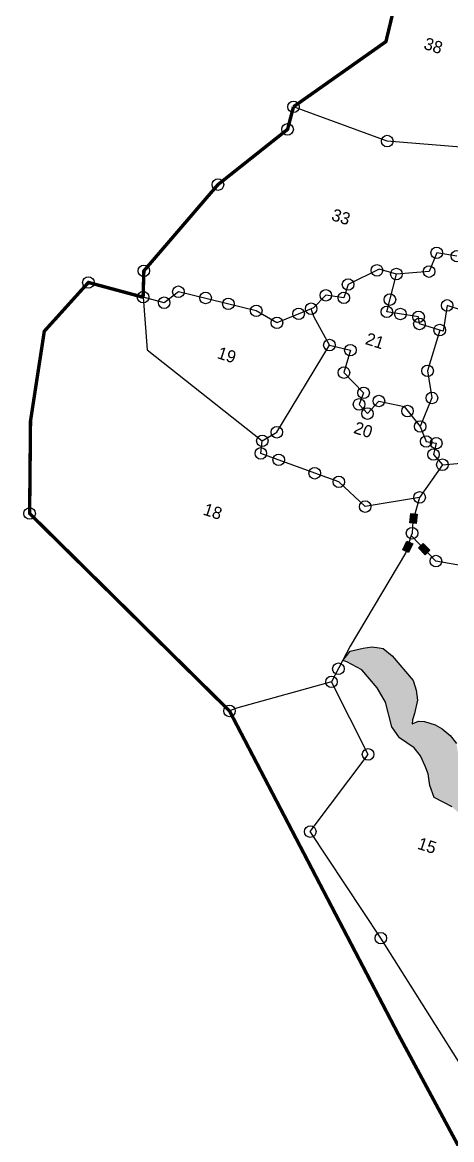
# Model space of a CAD drawing. Header units: metres. Extents: x 283060 to 287329, y 2093135 to 2097999.
# Drawn here: x 284494.7 to 284651, y 2095324.8 to 2095731.7 of the extents above; entities that cross this region are included whole.
import ezdxf
from ezdxf.enums import TextEntityAlignment as Align

# ---------------------------------------------------------------- set-up
doc = ezdxf.new("R2010")
doc.units = ezdxf.units.M
for name, color, linetype in [('POLY_HATCH', 12, 'Continuous'), ('POLY_PARCEL', 6, 'Continuous'), ('SYM_STONE', 1, 'Continuous'), ('TEXT_PARCEL', 7, 'Continuous'), ('V_BOUND_LINE', 7, 'Continuous')]:
    doc.layers.add(name, color=color, linetype=linetype)
doc.styles.add('TEXT_MAP', font='')
doc.styles.get('TEXT_MAP').set_extended_font_data('Kruti Dev 050')

# ---------------------------------------------------------------- blocks, each defined once
blk = doc.blocks.new('STONE')
blk.add_circle((0, 0), 0.851)
blk = doc.blocks.new('STONESQUAREFILLED')
blk.add_hatch(color=256).paths.add_polyline_path([(0.7, -0.48), (0.7, 0.48), (-0.7, 0.48), (-0.7, -0.48)])
blk.add_lwpolyline([(-0.7, 0.48), (0.7, 0.48), (0.7, -0.48), (-0.7, -0.48)], close=True)

msp = doc.modelspace()

# ---------------------------------------------------------------- hatches: boundary and pattern name
at = {"layer": 'POLY_HATCH'}
h = msp.add_hatch(dxfattribs=at)
h.set_pattern_fill('ZIGZAG', color=256, scale=24.730919, angle=-17.9078, style=0)
h.set_pattern_definition([(342.09218, (284184.586, 2094971.0132), (3.892149, 1.991043), [3.091365, -3.091365]), (72.09218, (284187.5275, 2094970.0627), (-1.991043, 3.892149), [3.091365, -3.091365])])
h.paths.add_polyline_path([(284788.9, 2095240.46), (284791.18, 2095248.16), (284791.51, 2095253.89), (284791.74, 2095257.28), (284788.77, 2095261.48), (284786.09, 2095263.21), (284780.15, 2095264.27), (284774.94, 2095264.22), (284764.61, 2095262.37), (284767.39, 2095264.28), (284772.38, 2095266.34), (284776.09, 2095267.9), (284778.77, 2095273.52), (284778.41, 2095277.1), (284775.28, 2095284.81), (284772.31, 2095288.37), (284766.83, 2095289.49), (284757.65, 2095289.86), (284753.81, 2095289.37), (284755.66, 2095293.1), (284755.36, 2095297.52), (284753.41, 2095304.21), (284752.27, 2095308.04), (284748.64, 2095312.88), (284743.74, 2095315.12), (284741.38, 2095316.53), (284739.09, 2095317.48), (284741.08, 2095320.95), (284747.81, 2095318.34), (284748.65, 2095319.59), (284750.44, 2095322.47), (284751.88, 2095328.92), (284749.4, 2095336.65), (284745.33, 2095340.12), (284742.25, 2095341.98), (284738, 2095343.57), (284736.9, 2095343.5), (284735.12, 2095346.02), (284736.01, 2095348.11), (284737.09, 2095350.79), (284739.32, 2095356.46), (284737.91, 2095360.69), (284731.48, 2095366.23), (284726.65, 2095367.36), (284723.82, 2095367.99), (284724.92, 2095371.37), (284725.94, 2095376.12), (284722.18, 2095378.96), (284717.84, 2095382.96), (284712.09, 2095385.25), (284710, 2095385.49), (284705.24, 2095386.82), (284702.31, 2095387.12), (284703.07, 2095388.51), (284701.88, 2095392.16), (284700.88, 2095394.43), (284699.55, 2095397.02), (284693.4, 2095400.74), (284689.48, 2095402.01), (284690.24, 2095403.71), (284691.84, 2095407.3), (284692.58, 2095411.6), (284692.73, 2095416.1), (284690.14, 2095421.47), (284682.6, 2095427.59), (284674.63, 2095429.73), (284669.67, 2095431.12), (284670.98, 2095437.83), (284670.3, 2095440.43), (284666.06, 2095448.07), (284656.95, 2095454.69), (284653.98, 2095455.65), (284654.23, 2095460.33), (284652.71, 2095469.04), (284650.41, 2095471.95), (284647.52, 2095474.39), (284644.97, 2095475.87), (284641.05, 2095477.13), (284638.9, 2095477.18), (284636.63, 2095476.18), (284636.68, 2095477.68), (284637.44, 2095480.03), (284638.57, 2095484.86), (284638.01, 2095488.49), (284637, 2095492.07), (284629.3, 2095501.04), (284626.02, 2095503.62), (284624.59, 2095503.86), (284621.91, 2095504.29), (284618.73, 2095503.81), (284614.05, 2095502.73), (284611.56, 2095499.44), (284618.34, 2095495.93), (284623.81, 2095489.41), (284626.85, 2095484.1), (284629.15, 2095475.14), (284631.99, 2095471.19), (284637.3, 2095467.53), (284639.6, 2095464.62), (284642.38, 2095458.7), (284643.02, 2095453.79), (284644.63, 2095449.37), (284650.83, 2095446.23), (284655.64, 2095441.92), (284658.08, 2095438.11), (284659.36, 2095433.37), (284658.93, 2095428.41), (284658.17, 2095426.06), (284658.84, 2095424.12), (284663.29, 2095422.47), (284668.91, 2095419.78), (284672.08, 2095415.52), (284674.41, 2095409.35), (284676.49, 2095403.06), (284675.29, 2095398.69), (284682.81, 2095395.18), (284686.57, 2095390.72), (284689.51, 2095382.42), (284689.74, 2095378.45), (284696.55, 2095374.08), (284700.44, 2095369.37), (284703.63, 2095362.5), (284703.35, 2095357.61), (284706.43, 2095355.75), (284711.02, 2095351.89), (284714.5, 2095349.25), (284717.24, 2095341.66), (284717.79, 2095338.02), (284720.82, 2095334.02), (284723.45, 2095331.44), (284726.94, 2095328.87), (284730.17, 2095323.43), (284730.31, 2095316.1), (284728.93, 2095310.49), (284735.65, 2095306.22), (284738.52, 2095301.99), (284741.38, 2095295.44), (284741.84, 2095288.16), (284744.2, 2095286.75), (284743.24, 2095281.57), (284739.18, 2095280.58), (284741.08, 2095279.1), (284746.1, 2095276.65), (284750.66, 2095270.07), (284752.08, 2095265.6), (284752.3, 2095262.93), (284752.02, 2095257.51), (284750.85, 2095251.08), (284752.29, 2095250.18), (284758.39, 2095247.88), (284761.41, 2095244.24), (284762.77, 2095238.81), (284763.74, 2095237.39), (284764.3, 2095233.1), (284763.74, 2095230.04), (284763.26, 2095225.22), (284764.65, 2095223.47), (284768.25, 2095221.23), (284770.96, 2095216.89), (284772.81, 2095213.92), (284773.81, 2095208.86), (284774.56, 2095205.81), (284771.38, 2095198.13), (284777.01, 2095193.98), (284779.27, 2095189.58), (284779.92, 2095182.58), (284777.35, 2095178.95), (284776.52, 2095177.06), (284782.09, 2095173.53), (284784.79, 2095169.84), (284787.25, 2095164.07), (284786.83, 2095160.75), (284786.92, 2095158.34), (284787.52, 2095156.2), (284787.43, 2095151.67), (284792.28, 2095148.82), (284795.77, 2095144.89), (284797.88, 2095141.39), (284799.82, 2095136.66), (284799.48, 2095130.93), (284798.33, 2095128.05), (284802.42, 2095122.62), (284804.49, 2095117.63), (284805.21, 2095109.83), (284805.46, 2095104.56), (284810.04, 2095097.14), (284809.14, 2095092.4), (284808.97, 2095087.53), (284807.14, 2095082.88), (284805.35, 2095079.35), (284809.36, 2095073.19), (284810.92, 2095068.47), (284810.56, 2095065.34), (284808.86, 2095058.75), (284806.46, 2095050.29), (284804.54, 2095048.04), (284802.14, 2095046.65), (284801.19, 2095043.71), (284803.48, 2095042.76), (284806.74, 2095038.5), (284807.26, 2095035.05), (284806.21, 2095029.76), (284804.5, 2095023.83), (284803.69, 2095020.63), (284801.1, 2095018.65), (284802.48, 2095016.91), (284805.11, 2095014.33), (284805.88, 2095009.33), (284804.96, 2095003.13), (284802.21, 2094997.97), (284799.14, 2094993.83), (284800.2, 2094991.11), (284801.53, 2094988.52), (284802.17, 2094982.47), (284801.31, 2094977.13), (284799.19, 2094973.92), (284797.28, 2094969.34), (284798.96, 2094964.48), (284799.79, 2094958.37), (284799.13, 2094952.96), (284797.62, 2094946.96), (284794.87, 2094941.79), (284792.7, 2094937.09), (284790.72, 2094932.97), (284788.34, 2094930.28), (284787.64, 2094928.78), (284786.13, 2094922.77), (284786.55, 2094919.39), (284786.08, 2094914.57), (284783.78, 2094906.49), (284779.86, 2094903.39), (284777.09, 2094900.82), (284773.45, 2094899.62), (284771.51, 2094898.95), (284770.74, 2094897.9), (284771.53, 2094889.64), (284780.07, 2094887.09), (284782.92, 2094882.5), (284790.87, 2094881.66), (284800.08, 2094884.74), (284804.59, 2094889.98), (284806.42, 2094896.31), (284804.19, 2094905.47), (284801.8, 2094910.13), (284798.87, 2094917.14), (284796.67, 2094922.39), (284795.67, 2094924.66), (284799.88, 2094926.97), (284803.57, 2094929.68), (284807.05, 2094933.74), (284809.62, 2094937.67), (284811.08, 2094941.52), (284813.18, 2094946.68), (284813.8, 2094956.65), (284811.03, 2094962.9), (284815.97, 2094963.46), (284820.9, 2094965.33), (284824.2, 2094967.51), (284825.54, 2094970.32), (284827.33, 2094974.5), (284829.11, 2094979.33), (284828.61, 2094983.82), (284827.33, 2094987.91), (284821.63, 2094991.69), (284824.29, 2094993.21), (284828.11, 2094995.01), (284830.66, 2095001.54), (284830.54, 2095007.2), (284829.07, 2095011.35), (284824.4, 2095015.67), (284830.42, 2095020.21), (284832.32, 2095025.44), (284831.11, 2095036.43), (284827.78, 2095044.21), (284821.78, 2095047.79), (284824.11, 2095050.28), (284828.25, 2095053.05), (284832.05, 2095057.45), (284833.76, 2095062.74), (284832.87, 2095066.7), (284831.64, 2095072.94), (284823.39, 2095078.2), (284829.11, 2095086.52), (284831.6, 2095090.9), (284834.96, 2095093.92), (284828.72, 2095100.05), (284819.78, 2095107.36), (284822.49, 2095109.07), (284825.08, 2095111.05), (284827.32, 2095115.3), (284826.09, 2095121.54), (284817.56, 2095127.97), (284809.4, 2095130.82), (284811.53, 2095132.73), (284816.92, 2095134.67), (284821.23, 2095139.33), (284823.98, 2095145.14), (284821.83, 2095151.89), (284819.26, 2095155.97), (284814.94, 2095158.01), (284811.93, 2095159.42), (284807.96, 2095159.19), (284801.32, 2095159.39), (284804.23, 2095161.37), (284808.77, 2095163.68), (284810.89, 2095166.24), (284812.16, 2095169.51), (284811.54, 2095173.6), (284808.45, 2095176.76), (284804.71, 2095179.27), (284801.38, 2095181), (284797.65, 2095182.2), (284801.79, 2095184.97), (284802.67, 2095188.36), (284804.02, 2095191.17), (284805.14, 2095196), (284803.68, 2095198.85), (284800.72, 2095202.4), (284797.37, 2095205.43), (284794.11, 2095206.05), (284790.53, 2095205.69), (284792.21, 2095206.88), (284795.57, 2095210.56), (284798.13, 2095214.77), (284797.75, 2095220.95), (284794.76, 2095227.1), (284787.42, 2095231.85), (284783.7, 2095233.06), (284785.12, 2095234.11)])

# ---------------------------------------------------------------- linework, layer by layer
msp.add_lwpolyline([(284651.11, 2095445.98), (284648.16, 2095447.58), (284644.63, 2095449.37), (284643.02, 2095453.79), (284642.46, 2095458.08), (284641.4, 2095460.8), (284639.6, 2095464.62), (284637.3, 2095467.53), (284631.99, 2095471.19), (284629.15, 2095475.14), (284626.85, 2095484.1), (284623.81, 2095489.41), (284618.34, 2095495.93), (284612.78, 2095498.81), (284611.41, 2095499.25), (284614.05, 2095502.73), (284618.73, 2095503.81), (284621.91, 2095504.29), (284624.59, 2095503.86), (284626.02, 2095503.62), (284629.3, 2095501.04), (284637, 2095492.07), (284638.01, 2095488.49), (284638.57, 2095484.86), (284637.44, 2095480.03), (284636.68, 2095477.68), (284636.63, 2095476.18), (284638.9, 2095477.18), (284641.05, 2095477.13), (284644.97, 2095475.87), (284647.52, 2095474.39), (284650.41, 2095471.95), (284652.71, 2095469.04)], dxfattribs=at)
at = {"layer": 'POLY_PARCEL'}
for points in [[(284660.22, 2095685.82), (284627.54, 2095688.48), (284593.4, 2095700.97)], [(284652.9, 2095646.59), (284645.55, 2095647.78), (284642.75, 2095640.96), (284630.86, 2095640.05)], [(284630.86, 2095640.05), (284624.62, 2095641.84), (284613.29, 2095636.26), (284611.72, 2095631.38), (284605.18, 2095632.31), (284600.75, 2095627.8), (284599.86, 2095627.43)], [(284646.64, 2095619.65), (284639.26, 2095621.87), (284638.94, 2095624.47), (284638.94, 2095624.47), (284627.37, 2095626.28), (284630.86, 2095640.05)], [(284599.86, 2095627.43), (284587.38, 2095622.31), (284579.88, 2095626.67), (284579.88, 2095626.67), (284551.5, 2095633.61), (284551.5, 2095633.61), (284546.35, 2095629.63), (284538.67, 2095631.62)], [(284538.67, 2095631.62), (284540.17, 2095612.46), (284582.07, 2095579.31)], [(284606.5, 2095614.2), (284600.87, 2095624.63), (284599.86, 2095627.43)], [(284672.2, 2095612.18), (284663.59, 2095620.75), (284656.98, 2095620), (284654.59, 2095626.94), (284649.35, 2095628.63), (284647.87, 2095619.28), (284646.64, 2095619.65)], [(284646.64, 2095619.65), (284642.22, 2095604.79), (284643.81, 2095594.94), (284643.81, 2095594.94), (284639.53, 2095584.54)], [(284582.07, 2095579.31), (284587.35, 2095582.44), (284606.5, 2095614.2), (284606.5, 2095614.2)], [(284606.5, 2095614.2), (284614.13, 2095612.32), (284611.79, 2095604.17), (284618.93, 2095596.81), (284617.27, 2095592.59), (284620.34, 2095589.22), (284624.5, 2095593.82), (284633.65, 2095591.76), (284639.53, 2095584.54)], [(284639.53, 2095584.54), (284639.53, 2095584.54), (284641.72, 2095579.05), (284645.4, 2095578.45), (284644.36, 2095574.33), (284647.62, 2095570.61)], [(284639.32, 2095558.73), (284619.5, 2095555.34), (284609.93, 2095564.37), (284601.14, 2095567.51), (284581.51, 2095574.74), (284582.07, 2095579.31)], [(284647.62, 2095570.61), (284639.32, 2095558.73)], [(284647.62, 2095570.61), (284654.34, 2095571.23), (284656.04, 2095568.75), (284667.69, 2095566.1)], [(284639.32, 2095558.73), (284636.81, 2095550.04), (284636.58, 2095545.66), (284636.3, 2095544.78)], [(284636.3, 2095544.78), (284634.23, 2095538.39), (284614.07, 2095504.51), (284607.23, 2095491.53)], [(284665.6, 2095525.7), (284665.6, 2095525.7), (284658.39, 2095533.19), (284658.39, 2095533.19), (284658.39, 2095533.19), (284645.28, 2095535.51), (284636.3, 2095544.78)], [(284607.23, 2095491.53), (284573.19, 2095482.11), (284570.11, 2095480.94)], [(284657.97, 2095346.25), (284625.21, 2095398.18), (284599.53, 2095436.98), (284620.57, 2095465.12), (284607.23, 2095491.53)]]:
    msp.add_lwpolyline(points, dxfattribs=at)
at = {"layer": 'V_BOUND_LINE', "const_width": 1.24}
for points in [[(284593.4, 2095700.97), (284627.06, 2095724.72), (284634.9, 2095757.43)], [(284538.67, 2095631.62), (284538.95, 2095641.22), (284565.91, 2095672.63), (284591.26, 2095692.76), (284593.4, 2095700.97), (284593.4, 2095700.97)], [(284570.11, 2095480.94), (284497.37, 2095552.85), (284497.69, 2095586.53), (284502.71, 2095619.23), (284518.76, 2095637), (284538.67, 2095631.62)], [(284783.91, 2094846.52), (284764.21, 2094862.95), (284779.09, 2094987.95), (284788.53, 2095068.79), (284708.96, 2095219.22), (284631.53, 2095363.23), (284570.11, 2095480.94)]]:
    msp.add_lwpolyline(points, dxfattribs=at)

# ---------------------------------------------------------------- block references
at = {"layer": 'SYM_STONE', "xscale": 2.473091899648725, "yscale": 2.473091899648725, "zscale": 2.473091899648725}
for name, p, rotation in [('STONE', (284593.4, 2095700.97), 342.0921771281583), ('STONE', (284591.26, 2095692.76), 342.0921771281583), ('STONE', (284627.54, 2095688.48), 342.0921771281583), ('STONE', (284565.91, 2095672.63), 342.0921771281583), ('STONE', (284645.55, 2095647.78), 342.0921771281583), ('STONE', (284652.9, 2095646.59), 342.0921771281583), ('STONE', (284538.95, 2095641.22), 342.0921771281583), ('STONE', (284623.8, 2095641.39), 342.0921771281583), ('STONE', (284630.86, 2095640.05), 342.0921771281583), ('STONE', (284642.75, 2095640.96), 342.0921771281583), ('STONE', (284518.76, 2095637), 342.0921771281583), ('STONE', (284613.29, 2095636.26), 342.0921771281583), ('STONE', (284538.67, 2095631.62), 342.0921771281583), ('STONE', (284551.5, 2095633.61), 342.0921771281583), ('STONE', (284561.42, 2095631.35), 342.0921771281583), ('STONE', (284605.18, 2095632.31), 342.0921771281583), ('STONE', (284611.72, 2095631.38), 342.0921771281583), ('STONE', (284628.5, 2095630.74), 342.0921771281583), ('STONE', (284546.35, 2095629.63), 342.0921771281583), ('STONE', (284569.7, 2095629.22), 342.0921771281583), ('STONE', (284579.88, 2095626.67), 342.0921771281583), ('STONE', (284599.86, 2095627.43), 342.0921771281583), ('STONE', (284649.35, 2095628.63), 342.0921771281583), ('STONE', (284595.27, 2095625.55), 342.0921771281583), ('STONE', (284627.37, 2095626.28), 342.0921771281583), ('STONE', (284632.33, 2095625.51), 342.0921771281583), ('STONE', (284638.94, 2095624.47), 342.0921771281583), ('STONE', (284587.38, 2095622.31), 342.0921771281583), ('STONE', (284639.26, 2095621.87), 342.0921771281583), ('STONE', (284646.64, 2095619.65), 342.0921771281583), ('STONE', (284606.5, 2095614.2), 342.0921771281583), ('STONE', (284614.13, 2095612.32), 342.0921771281583), ('STONE', (284611.79, 2095604.17), 342.0921771281583), ('STONE', (284642.22, 2095604.79), 342.0921771281583), ('STONE', (284618.93, 2095596.81), 342.0921771281583), ('STONE', (284643.81, 2095594.94), 342.0921771281583), ('STONE', (284617.27, 2095592.59), 342.0921771281583), ('STONE', (284624.5, 2095593.82), 342.0921771281583), ('STONE', (284634.92, 2095590.15), 342.0921771281583), ('STONE', (284620.34, 2095589.22), 342.0921771281583), ('STONE', (284587.35, 2095582.44), 342.0921771281583), ('STONE', (284639.53, 2095584.54), 342.0921771281583), ('STONE', (284582.07, 2095579.31), 342.0921771281583), ('STONE', (284641.72, 2095579.05), 342.0921771281583), ('STONE', (284645.4, 2095578.45), 342.0921771281583), ('STONE', (284581.51, 2095574.74), 342.0921771281583), ('STONE', (284644.36, 2095574.33), 342.0921771281583), ('STONE', (284588.03, 2095572.38), 342.0921771281583), ('STONE', (284647.62, 2095570.61), 342.0921771281583), ('STONE', (284601.14, 2095567.51), 342.0921771281583), ('STONE', (284609.93, 2095564.37), 342.0921771281583), ('STONE', (284639.32, 2095558.73), 342.0921771281583), ('STONE', (284619.5, 2095555.34), 342.0921771281583), ('STONE', (284497.37, 2095552.85), 342.0921771281583), ('STONESQUAREFILLED', (284637.1, 2095551.04), 264.5224255689503), ('STONE', (284636.58, 2095545.66), 342.0921771281583), ('STONESQUAREFILLED', (284634.98, 2095540.7), 244.6895109414711), ('STONESQUAREFILLED', (284641.02, 2095539.91), 314.1211800214178), ('STONE', (284645.28, 2095535.51), 342.0921771281583), ('STONE', (284609.74, 2095496.29), 342.0921771281583), ('STONE', (284607.23, 2095491.53), 342.0921771281583), ('STONE', (284570.11, 2095480.94), 342.0921771281583), ('STONE', (284620.57, 2095465.12), 342.0921771281583), ('STONE', (284599.53, 2095436.98), 342.0921771281583), ('STONE', (284625.21, 2095398.18), 342.0921771281583)]:
    msp.add_blockref(name, p, dxfattribs=dict(at, rotation=rotation))

# ---------------------------------------------------------------- texts
at = {"layer": 'TEXT_PARCEL', "style": 'TEXT_MAP'}
for s, p in [('38', (284644.34, 2095723.25)), ('33', (284610.73, 2095660.9)), ('21', (284623.09, 2095615.77)), ('19', (284569.16, 2095610.59)), ('20', (284618.82, 2095583.35)), ('18', (284564.05, 2095553.6)), ('15', (284642.05, 2095431.87))]:
    msp.add_text(s, height=4.452, rotation=342.0922, dxfattribs=at).set_placement(p, align=Align.MIDDLE)

doc.saveas('drawing.dxf')
